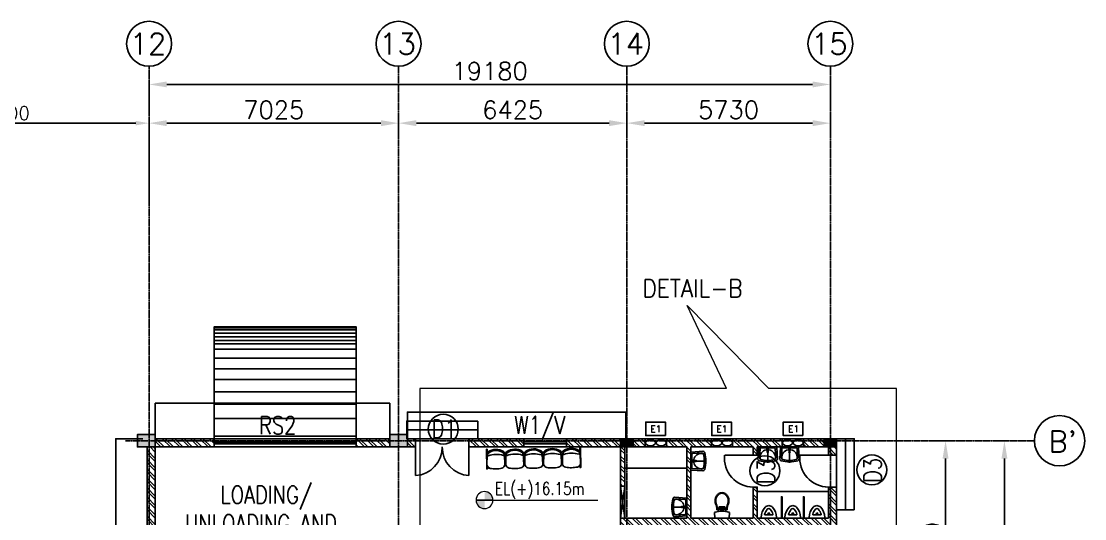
# Model space of a CAD drawing. Header units: millimetres. Extents: x -7644 to 230040, y 17031 to 222323.
# Drawn here: x 155664 to 185603, y 204263 to 218264 of the extents above; entities that cross this region are included whole.
import ezdxf
from ezdxf.enums import TextEntityAlignment as Align

# ---------------------------------------------------------------- set-up
doc = ezdxf.new("R2010")
doc.units = ezdxf.units.MM
doc.header["$LTSCALE"] = 4
doc.header["$MEASUREMENT"] = 0
doc.header["$PDMODE"] = 34
doc.linetypes.add('CENTER', pattern=[2, 1.25, -0.25, 0.25, -0.25])
doc.layers.get('0').update_dxf_attribs({"color": 8})
for name, color, linetype in [('3MM', 3, 'Continuous'), ('BRICK WALL', 1, 'Continuous'), ('DIM', 8, 'Continuous'), ('GD NAME', 6, 'CENTER'), ('GRID', 8, 'CENTER'), ('HATCH', 253, 'Continuous'), ('RAMP', 1, 'Continuous'), ('RCC WALL', 7, 'Continuous'), ('SHADE', 5, 'Continuous'), ('txt-1', 7, 'Continuous'), ('txt-2', 7, 'Continuous'), ('UTILITIES', 252, 'Continuous'), ('WALL', 7, 'Continuous')]:
    doc.layers.add(name, color=color, linetype=linetype)
doc.layers.add('C - E - Text 2.5', color=3, linetype='CENTER', lineweight=35)
doc.layers.add('Object', color=7, linetype='Continuous', lineweight=0)
doc.styles.add('Mano', font='romand.shx', dxfattribs={"height": 3})
doc.styles.add('ROMANS', font='ROMANS')
doc.linetypes.add('ZIGZAG', pattern='A,0.0001,-0.2,[131,ltypeshp.shx,S=0.2,R=0,X=-0.2,Y=0],-0.4,[131,ltypeshp.shx,S=0.2,R=180,X=0.2,Y=0],-0.2', length=0.8001)
doc.dimstyles.new('1-75N', dxfattribs={"dimscale": 75, "dimtxt": 5, "dimasz": 5, "dimexe": 1.25, "dimexo": 1.25, "dimgap": 1.25, "dimtad": 1, "dimdec": 0, "dimdsep": 46, "dimtxsty": 'ROMANS', "dimcen": 1, "dimclrd": 8, "dimclre": 8, "dimclrt": 5, "dimadec": 0, "dimazin": 0, "dimtfac": 1, "dimtdec": 0, "dimtmove": 0, "dimatfit": 3, "dimfxl": 1, "dimarcsym": 0})
pattern_1 = [(315, (-50152.88, 1170117.84), (132.58252, 132.58252), []), (315, (-50152.88, 1170029.46), (132.58252, 132.58252), [])]

# ---------------------------------------------------------------- blocks, each defined once
blk = doc.blocks.new('RAMP')
at = {"color": 0, "flags": 128}
for points in [[(-2, 3.08), (2, 3.08)], [(-2, 2.58), (2, 2.58)], [(-2, 2.18), (2, 2.18)], [(-2, 1.83), (2, 1.83)], [(-2, 1.48), (2, 1.48)], [(-2, 1.18), (2, 1.18)], [(-2, 0.88), (2, 0.88)], [(-2, 0.63), (2, 0.63)], [(-2, 0.48), (2, 0.48)], [(-2, 0.38), (2, 0.38)], [(-2, 0.28), (2, 0.28)], [(-2, 0.18), (2, 0.18)], [(-2, 0.08), (2, 0.08)], [(-2, 0.03), (2, 0.03)]]:
    blk.add_lwpolyline(points, dxfattribs=at)
at = {"layer": 'RAMP'}
blk.add_lwpolyline([(-2, 3.15), (2, 3.15), (2, 0), (-2, 0)], close=True, dxfattribs=at)
blk = doc.blocks.new('A$C51046EFC')
at = {"color": 4}
for p, q in [((-750, 0), (-750, -806)), ((750, 0), (750, -806))]:
    blk.add_line(p, q, dxfattribs=at)
for centre, start, end in [((-800, -8), 273.5691, 0.5652), ((800, -8), 179.4348, 266.4309)]:
    blk.add_arc(centre, 800, start, end)
blk = doc.blocks.new('A$C3A0F6C12')
for points in [[(115, 0), (-115, 0)], [(-115, 0), (-115, -600)], [(115, 0), (115, -600)], [(115, -600), (-115, -600)]]:
    blk.add_lwpolyline(points)
for centre, start, end in [((88, -150), 120.2772, 239.7228), ((-88, -150), 300.2772, 59.7228), ((88, -450), 120.2772, 239.7228), ((-88, -450), 300.2772, 59.7228)]:
    blk.add_arc(centre, 174, start, end)
blk = doc.blocks.new('A$C40CD7F3B')
at = {"color": 4}
blk.add_line((0, -800), (0, 0), dxfattribs=at)
blk.add_arc((89, 6), 811, 263.6853, 359.5872)
blk = doc.blocks.new('URINL-P')
at = {"layer": 'UTILITIES'}
for points in [[(0, -33), (221, -33, 0.423565), (239, -13, 0.17489), (115, 296, 0.214079), (0, 347, 0.214079), (-115, 296, 0.17489), (-239, -13, 0.423565), (-221, -33)], [(0, 60), (106, 60, 0.506526), (128, 90, 0.105326), (46, 234, 0.214079), (0, 255, 0.214079), (-46, 234, 0.105326), (-128, 90, 0.506526), (-106, 60)], [(0, 122, 1), (0, 71, 1)]]:
    blk.add_lwpolyline(points, format="xyb", close=True, dxfattribs=at)
blk = doc.blocks.new('CONTINUE CHAIR')
at = {"layer": 'UTILITIES'}
for p, q in [((85.958, 18.496), (85.958, 18.426)), ((85.969, 18.496), (85.958, 18.496)), ((85.967, 18.426), (85.958, 18.426)), ((86.501, 18.496), (86.465, 18.496)), ((86.499, 18.426), (86.468, 18.426)), ((87.033, 18.496), (86.997, 18.496)), ((87.031, 18.426), (87, 18.426)), ((87.529, 18.496), (87.565, 18.496)), ((87.531, 18.426), (87.563, 18.426)), ((88.061, 18.496), (88.097, 18.496)), ((88.063, 18.426), (88.095, 18.426)), ((88.593, 18.496), (88.604, 18.496)), ((88.595, 18.426), (88.604, 18.426)), ((88.604, 18.496), (88.604, 18.426))]:
    blk.add_line(p, q, dxfattribs=at)
for points in [[(85.977, 18.256, 0.204172), (86.052, 18.198, 0.046724), (86.217, 18.182, 0.046724), (86.382, 18.198, 0.288885), (86.472, 18.292), (86.472, 18.292), (86.468, 18.426), (86.499, 18.426), (86.495, 18.292), (86.495, 18.292, 0.288885), (86.584, 18.198, 0.046724), (86.749, 18.182, 0.046724), (86.914, 18.198, 0.288885), (87.004, 18.292), (87.004, 18.292), (87, 18.426), (87.031, 18.426), (87.027, 18.292), (87.027, 18.292, 0.288885), (87.116, 18.198, 0.046724), (87.281, 18.182, 0.046724), (87.446, 18.198, 0.288885), (87.536, 18.292), (87.536, 18.292), (87.531, 18.426), (87.563, 18.426), (87.559, 18.292), (87.559, 18.292, 0.288885), (87.648, 18.198, 0.046724), (87.813, 18.182, 0.046724), (87.978, 18.198, 0.288885), (88.067, 18.292), (88.067, 18.292), (88.063, 18.426), (88.095, 18.426), (88.091, 18.292), (88.091, 18.292, 0.288885), (88.18, 18.198, 0.046724), (88.345, 18.182, 0.046724), (88.51, 18.198, 0.204172), (88.586, 18.256), (88.586, 18.183), (88.604, 18.183), (88.604, 18.738), (88.586, 18.738), (88.586, 18.639, 0.201298), (88.559, 18.667), (88.559, 18.667, 0.141536), (88.345, 18.728, 0.141536), (88.131, 18.667), (88.131, 18.667, 0.27483), (88.101, 18.625, 0.056291), (88.108, 18.585, 0.221124), (88.099, 18.57), (88.097, 18.496), (88.061, 18.496), (88.059, 18.57, 0.221124), (88.05, 18.585, 0.056291), (88.057, 18.625, 0.27483), (88.027, 18.667), (88.027, 18.667, 0.141536), (87.813, 18.728, 0.141536), (87.599, 18.667), (87.599, 18.667, 0.27483), (87.569, 18.625, 0.056291), (87.576, 18.585, 0.221124), (87.567, 18.57), (87.565, 18.496), (87.529, 18.496), (87.527, 18.57, 0.221124), (87.518, 18.585, 0.056291), (87.525, 18.625, 0.27483), (87.495, 18.667), (87.495, 18.667, 0.141536), (87.281, 18.728, 0.141536), (87.068, 18.667), (87.068, 18.667, 0.27483), (87.037, 18.625, 0.056291), (87.044, 18.585, 0.221124), (87.035, 18.57), (87.033, 18.496), (86.997, 18.496), (86.995, 18.57, 0.221124), (86.986, 18.585, 0.056291), (86.993, 18.625, 0.27483), (86.963, 18.667), (86.963, 18.667, 0.141536), (86.749, 18.728, 0.141536), (86.536, 18.667), (86.536, 18.667, 0.27483), (86.505, 18.625, 0.056291), (86.513, 18.585, 0.221124), (86.504, 18.57), (86.501, 18.496), (86.466, 18.496), (86.463, 18.57, 0.221124), (86.454, 18.585, 0.056291), (86.462, 18.625, 0.27483), (86.431, 18.667), (86.431, 18.667, 0.141536), (86.217, 18.728, 0.141536), (86.004, 18.667), (86.004, 18.667, 0.201298), (85.977, 18.639), (85.977, 18.738), (85.958, 18.738), (85.958, 18.183), (85.977, 18.183)], [(86.217, 18.728, 0.141536), (86.004, 18.667), (86.004, 18.667, 0.27483), (85.973, 18.625, 0.056291), (85.981, 18.585, 0.221124), (85.972, 18.57), (85.963, 18.292), (85.963, 18.292, 0.288885), (86.052, 18.198, 0.046724), (86.217, 18.182, 0.046724), (86.382, 18.198, 0.288885), (86.472, 18.292), (86.472, 18.292), (86.463, 18.57, 0.221124), (86.454, 18.585, 0.056291), (86.462, 18.625, 0.27483), (86.431, 18.667), (86.431, 18.667, 0.141536)], [(86.749, 18.728, 0.141536), (86.536, 18.667), (86.536, 18.667, 0.27483), (86.505, 18.625, 0.056291), (86.513, 18.585, 0.221124), (86.504, 18.57), (86.495, 18.292), (86.495, 18.292, 0.288885), (86.584, 18.198, 0.046724), (86.749, 18.182, 0.046724), (86.914, 18.198, 0.288885), (87.004, 18.292), (87.004, 18.292), (86.995, 18.57, 0.221124), (86.986, 18.585, 0.056291), (86.993, 18.625, 0.27483), (86.963, 18.667), (86.963, 18.667, 0.141536)], [(87.281, 18.728, 0.141536), (87.068, 18.667), (87.068, 18.667, 0.27483), (87.037, 18.625, 0.056291), (87.044, 18.585, 0.221124), (87.035, 18.57), (87.027, 18.292), (87.027, 18.292, 0.288885), (87.116, 18.198, 0.046724), (87.281, 18.182, 0.046724), (87.446, 18.198, 0.288885), (87.536, 18.292), (87.536, 18.292), (87.527, 18.57, 0.221124), (87.518, 18.585, 0.056291), (87.525, 18.625, 0.27483), (87.495, 18.667), (87.495, 18.667, 0.141536)], [(87.813, 18.728, 0.141536), (87.599, 18.667), (87.599, 18.667, 0.27483), (87.569, 18.625, 0.056291), (87.576, 18.585, 0.221124), (87.567, 18.57), (87.559, 18.292), (87.559, 18.292, 0.288885), (87.648, 18.198, 0.046724), (87.813, 18.182, 0.046724), (87.978, 18.198, 0.288885), (88.067, 18.292), (88.067, 18.292), (88.059, 18.57, 0.221124), (88.05, 18.585, 0.056291), (88.057, 18.625, 0.27483), (88.027, 18.667), (88.027, 18.667, 0.141536)], [(88.345, 18.728, 0.141536), (88.131, 18.667), (88.131, 18.667, 0.27483), (88.101, 18.625, 0.056291), (88.108, 18.585, 0.221124), (88.099, 18.57), (88.091, 18.292), (88.091, 18.292, 0.288885), (88.18, 18.198, 0.046724), (88.345, 18.182, 0.046724), (88.51, 18.198, 0.288885), (88.599, 18.292), (88.599, 18.292), (88.591, 18.57, 0.221124), (88.582, 18.585, 0.056291), (88.589, 18.625, 0.27483), (88.559, 18.667), (88.559, 18.667, 0.141536)]]:
    blk.add_lwpolyline(points, format="xyb", close=True, dxfattribs=at)
for points in [[(86.454, 18.585, -0.038054), (86.443, 18.556), (86.45, 18.586, 0.229123), (86.434, 18.622, 0.36328), (86.001, 18.622, 0.229123), (85.985, 18.586), (85.992, 18.556, -0.055446), (85.981, 18.585)], [(86.45, 18.595, 0.229123), (86.434, 18.631, 0.36328), (86.001, 18.631, 0.229123), (85.985, 18.595), (85.985, 18.593)], [(86.443, 18.556, -0.305219), (86.433, 18.557, 0.080411), (86.217, 18.589, 0.080411), (86.002, 18.557, -0.305219), (85.992, 18.556)], [(86.986, 18.585, -0.038054), (86.975, 18.556), (86.982, 18.586, 0.229123), (86.966, 18.622, 0.36328), (86.533, 18.622, 0.229123), (86.517, 18.586), (86.524, 18.556, -0.055446), (86.513, 18.585)], [(86.982, 18.595, 0.229123), (86.966, 18.631, 0.36328), (86.533, 18.631, 0.229123), (86.517, 18.595), (86.517, 18.593)], [(86.975, 18.556, -0.305219), (86.965, 18.557, 0.080411), (86.749, 18.589, 0.080411), (86.534, 18.557, -0.305219), (86.524, 18.556)], [(87.518, 18.585, -0.038054), (87.507, 18.556), (87.514, 18.586, 0.229123), (87.498, 18.622, 0.36328), (87.065, 18.622, 0.229123), (87.049, 18.586), (87.056, 18.556, -0.055446), (87.044, 18.585)], [(87.514, 18.595, 0.229123), (87.498, 18.631, 0.36328), (87.065, 18.631, 0.229123), (87.049, 18.595), (87.049, 18.593)], [(87.507, 18.556, -0.305219), (87.497, 18.557, 0.080411), (87.281, 18.589, 0.080411), (87.066, 18.557, -0.305219), (87.056, 18.556)], [(88.05, 18.585, -0.038054), (88.039, 18.556), (88.046, 18.586, 0.229123), (88.03, 18.622, 0.36328), (87.596, 18.622, 0.229123), (87.581, 18.586), (87.588, 18.556, -0.055446), (87.576, 18.585)], [(88.046, 18.595, 0.229123), (88.03, 18.631, 0.36328), (87.596, 18.631, 0.229123), (87.581, 18.595), (87.581, 18.593)], [(88.039, 18.556, -0.305219), (88.028, 18.557, 0.080411), (87.813, 18.589, 0.080411), (87.598, 18.557, -0.305219), (87.588, 18.556)], [(88.582, 18.585, -0.038054), (88.571, 18.556), (88.577, 18.586, 0.229123), (88.562, 18.622, 0.36328), (88.128, 18.622, 0.229123), (88.113, 18.586), (88.119, 18.556, -0.055446), (88.108, 18.585)], [(88.577, 18.595, 0.229123), (88.562, 18.631, 0.36328), (88.128, 18.631, 0.229123), (88.113, 18.595), (88.113, 18.593)], [(88.571, 18.556, -0.305219), (88.56, 18.557, 0.080411), (88.345, 18.589, 0.080411), (88.13, 18.557, -0.305219), (88.119, 18.556)]]:
    blk.add_lwpolyline(points, format="xyb", dxfattribs=at)
blk = doc.blocks.new('COMOD-P')
at = {"layer": 'UTILITIES'}
for p, q in [((-132, 113), (-107, 54)), ((132, 113), (107, 54))]:
    blk.add_line(p, q, dxfattribs=at)
for points in [[(214, 373, -0.015858), (213, 353, 0.015858), (214, 373, 0.082252), (197, 475, 0.090218), (151, 557, 0.104373), (80, 614, 0.117193), (0, 633, 0.117193), (-80, 614, 0.104373), (-151, 557, 0.090218), (-197, 475, 0.082252), (-214, 373, 0.015858), (-213, 353, 0.088744), (-199, 294, -0.10475), (-160, 113), (160, 113, -0.10475), (199, 294, 0.088744), (213, 353)], [(192, 378, -0.015858), (192, 360, 0.015858), (192, 378, 0.082252), (177, 469, 0.090218), (136, 543, 0.104373), (72, 595, 0.117193), (0, 612, 0.117193), (-72, 595, 0.104373), (-136, 543, 0.090218), (-177, 469, 0.082252), (-192, 378, 0.015858), (-192, 360, 0.088744), (-179, 306, -0.09179), (-145, 164), (-108, 144), (108, 144), (145, 164, -0.09179), (179, 306, 0.088744), (192, 360)]]:
    blk.add_lwpolyline(points, format="xyb", dxfattribs=at)
blk.add_lwpolyline([(210, 32, -0.372556), (234, -6), (220, -117, -0.375547), (185, -147), (-185, -147, -0.375547), (-220, -117), (-234, -6, -0.372556), (-210, 32, -0.069634), (0, 61, -0.069634)], format="xyb", close=True, dxfattribs=at)
for points in [[(-108, 144), (-81, 200), (0, 200), (81, 200), (108, 144)], [(41, 144), (41, 129), (0, 129), (-41, 129), (-41, 144)]]:
    blk.add_lwpolyline(points, dxfattribs=at)
blk = doc.blocks.new('BASIN2-P')
at = {"layer": 'UTILITIES'}
blk.add_line((0, -58), (0, 417), dxfattribs=at)
for points in [[(275, -52), (299, 298, 0.353121), (258, 357, 0.146335), (-258, 357, 0.353121), (-299, 298), (-275, -52, 0.391657), (-261, -65), (261, -65, 0.391657)], [(232, -12), (249, 263, 0.364929), (206, 322, 0.12229), (-206, 322, 0.364929), (-249, 263), (-232, -12, 0.393215), (-204, -39), (204, -39, 0.393215)], [(-20, 5), (-16, 2, 0.065543), (-18, -2), (-23, -1, 0.065543), (-24, -7), (-19, -7, 0.065543), (-18, -12), (-23, -13, 0.065543), (-20, -19), (-16, -17, 0.065543), (-13, -20), (-17, -24, 0.065543), (-12, -28), (-9, -23, 0.065543), (-5, -25), (-6, -30, 0.065543), (0, -31), (0, -26, 0.065543), (5, -25), (6, -30, 0.065543), (12, -28), (9, -23, 0.065543), (13, -20), (17, -24, 0.065543), (20, -19), (16, -17, 0.065543), (18, -12), (23, -13, 0.065543), (24, -7), (19, -7, 0.065543), (18, -2), (23, -1, 0.065543), (20, 5), (16, 2, 0.065543), (13, 6), (17, 10, 0.065543), (12, 13), (9, 9, 0.065543), (5, 11), (6, 16, 0.065543), (0, 16), (0, 12, 0.065543), (-5, 11), (-6, 16, 0.065543), (-12, 13), (-9, 9, 0.065543), (-13, 6), (-17, 10, 0.065543)]]:
    blk.add_lwpolyline(points, format="xyb", close=True, dxfattribs=at)
for points in [[(-14, 23, -0.019276), (-44, 24, -0.388647), (-235, 288, -0.072008), (-233, 295, -0.182368), (-209, 322)], [(-17, 1, 0.06068), (-14, 24), (-14, 73, -1), (14, 73), (14, 24, 0.06068), (17, 1)], [(14, 23, 0.019276), (44, 24, 0.388636), (235, 288, 0.072008), (233, 295, 0.182368), (209, 322)]]:
    blk.add_lwpolyline(points, format="xyb", dxfattribs=at)
for centre, radius in [((0, 87), 18.9), ((0, 87), 14.2), ((0, -7), 14.2)]:
    blk.add_circle(centre, radius, dxfattribs=at)
blk = doc.blocks.new('C3-COLUMN 450X600 CONTINUOUS')
at = {"layer": 'HATCH'}
h = blk.add_hatch(color=256, dxfattribs=at)
h.dxf.hatch_style = 1
h.paths.add_polyline_path([(-175, -250), (175, -250), (175, 250), (-175, 250)])
at = {"layer": 'RCC WALL'}
blk.add_lwpolyline([(-175, -250), (175, -250), (175, 250), (-175, 250)], close=True, dxfattribs=at)
blk = doc.blocks.new('*D136')
at = {"layer": 'DEFPOINTS', "color": 0, "transparency": 16777216}
for p in [(166287, 215396), (159262, 214972), (166287, 214972, 0)]:
    blk.add_point(p, dxfattribs=at)
at = {"layer": 'DIM', "color": 8, "lineweight": -2, "transparency": 16777216}
for p, q in [((159262, 215097), (159262, 215521)), ((159762, 215396), (165787, 215396)), ((166287, 215097), (166287, 215521))]:
    blk.add_line(p, q, dxfattribs=at)
at = {"layer": 'DIM', "color": 8, "transparency": 16777216}
for points in [[(159762, 215480), (159762, 215313), (159262, 215396)], [(165787, 215480), (165787, 215313), (166287, 215396)]]:
    blk.add_solid(points, dxfattribs=at)
at = {"layer": 'DIM', "color": 5, "transparency": 16777216, "insert": (162774, 215771), "char_height": 500, "attachment_point": 5, "style": 'ROMANS'}
blk.add_mtext('7025', dxfattribs=at)
blk = doc.blocks.new('*D137')
at = {"layer": 'DEFPOINTS', "color": 0, "transparency": 16777216}
for p in [(166287, 215396), (166287, 214972, 0), (172712, 214972)]:
    blk.add_point(p, dxfattribs=at)
at = {"layer": 'DIM', "color": 8, "lineweight": -2, "transparency": 16777216}
for p, q in [((166287, 215097), (166287, 215521)), ((172212, 215396), (166787, 215396)), ((172712, 215097), (172712, 215521))]:
    blk.add_line(p, q, dxfattribs=at)
at = {"layer": 'DIM', "color": 8, "transparency": 16777216}
for points in [[(166787, 215480), (166787, 215313), (166287, 215396)], [(172212, 215480), (172212, 215313), (172712, 215396)]]:
    blk.add_solid(points, dxfattribs=at)
at = {"layer": 'DIM', "color": 5, "transparency": 16777216, "insert": (169499, 215771), "char_height": 500, "attachment_point": 5, "style": 'ROMANS'}
blk.add_mtext('6425', dxfattribs=at)
blk = doc.blocks.new('*D138')
at = {"layer": 'DEFPOINTS', "color": 0, "transparency": 16777216}
for p in [(178442, 216486), (159262, 215581), (178442, 215635)]:
    blk.add_point(p, dxfattribs=at)
at = {"layer": 'DIM', "color": 8, "lineweight": -2, "transparency": 16777216}
for p, q in [((159262, 215706), (159262, 216611)), ((159762, 216486), (177942, 216486)), ((178442, 215760), (178442, 216611))]:
    blk.add_line(p, q, dxfattribs=at)
at = {"layer": 'DIM', "color": 8, "transparency": 16777216}
for points in [[(159762, 216569), (159762, 216403), (159262, 216486)], [(177942, 216569), (177942, 216403), (178442, 216486)]]:
    blk.add_solid(points, dxfattribs=at)
at = {"layer": 'DIM', "color": 5, "transparency": 16777216, "insert": (168852, 216861), "char_height": 500, "attachment_point": 5, "style": 'ROMANS'}
blk.add_mtext('19180', dxfattribs=at)
blk = doc.blocks.new('*D145')
at = {"layer": 'DEFPOINTS', "color": 0, "transparency": 16777216}
for p in [(181092, 206458, 0), (181685, 206458), (181092, 200168, 0)]:
    blk.add_point(p, dxfattribs=at)
at = {"layer": 'DIM', "color": 8, "lineweight": -2, "transparency": 16777216}
for p, q in [((181217, 206458), (181810, 206458)), ((181685, 200668), (181685, 205958)), ((181217, 200168), (181810, 200168))]:
    blk.add_line(p, q, dxfattribs=at)
at = {"layer": 'DIM', "color": 8, "transparency": 16777216}
for points in [[(181602, 205958), (181769, 205958), (181685, 206458)], [(181602, 200668), (181769, 200668), (181685, 200168)]]:
    blk.add_solid(points, dxfattribs=at)
at = {"layer": 'DIM', "color": 5, "transparency": 16777216, "insert": (181310, 203313), "char_height": 500, "attachment_point": 5, "rotation": 90, "style": 'ROMANS'}
blk.add_mtext('6290', dxfattribs=at)
blk = doc.blocks.new('*D146')
at = {"layer": 'DEFPOINTS', "color": 0, "transparency": 16777216}
for p in [(182908, 206458, 0), (183342, 206458), (182908, 154478, 0)]:
    blk.add_point(p, dxfattribs=at)
at = {"layer": 'DIM', "color": 8, "lineweight": -2, "transparency": 16777216}
for p, q in [((183033, 206458), (183467, 206458)), ((183342, 154978), (183342, 205958)), ((183033, 154478), (183467, 154478))]:
    blk.add_line(p, q, dxfattribs=at)
at = {"layer": 'DIM', "color": 8, "transparency": 16777216}
for points in [[(183259, 205958), (183425, 205958), (183342, 206458)], [(183259, 154978), (183425, 154978), (183342, 154478)]]:
    blk.add_solid(points, dxfattribs=at)
at = {"layer": 'DIM', "color": 5, "transparency": 16777216, "insert": (182967, 180468), "char_height": 500, "attachment_point": 5, "rotation": 90, "style": 'ROMANS'}
blk.add_mtext('51980', dxfattribs=at)
blk = doc.blocks.new('*D149')
at = {"layer": 'DEFPOINTS', "color": 0, "transparency": 16777216}
for p in [(178442, 215396), (172712, 214972), (178442, 214972)]:
    blk.add_point(p, dxfattribs=at)
at = {"layer": 'DIM', "color": 8, "lineweight": -2, "transparency": 16777216}
for p, q in [((172712, 215097), (172712, 215521)), ((173212, 215396), (177942, 215396)), ((178442, 215097), (178442, 215521))]:
    blk.add_line(p, q, dxfattribs=at)
at = {"layer": 'DIM', "color": 8, "transparency": 16777216}
for points in [[(173212, 215480), (173212, 215313), (172712, 215396)], [(177942, 215480), (177942, 215313), (178442, 215396)]]:
    blk.add_solid(points, dxfattribs=at)
at = {"layer": 'DIM', "color": 5, "transparency": 16777216, "insert": (175577, 215771), "char_height": 500, "attachment_point": 5, "style": 'ROMANS'}
blk.add_mtext('5730', dxfattribs=at)
blk = doc.blocks.new('COLUMN 230x350')
at = {"layer": 'HATCH'}
h = blk.add_hatch(color=256, dxfattribs=at)
h.dxf.hatch_style = 1
h.paths.add_polyline_path([(-115, -175), (115, -175), (115, 175), (-115, 175)])
at = {"layer": 'RCC WALL'}
blk.add_lwpolyline([(115, -175), (-115, -175), (-115, 175), (115, 175)], close=True, dxfattribs=at)
blk = doc.blocks.new('A$C472B03D5')
at = {"layer": 'DIM'}
h = blk.add_hatch(color=1, dxfattribs=at)
h.dxf.hatch_style = 1
h.paths.add_polyline_path([(0, 0), (-238, 0), (-238, -238, 0.414214)])
h.paths.add_polyline_path([(-238, 0), (-238, 238, 0.414214), (-476, 0)])
at = {"layer": 'DIM', "color": 1}
blk.add_line((0, 0), (-476, 0), dxfattribs=at)
at = {"layer": 'Object'}
blk.add_lwpolyline([(0, 0), (2950, 0)], dxfattribs=at)
blk.add_circle((-238, 0), 238, dxfattribs=at)
blk = doc.blocks.new('*D196')
at = {"layer": 'DEFPOINTS', "color": 0, "transparency": 16777216}
for p in [(159262, 215396), (151262, 214972), (159262, 213115)]:
    blk.add_point(p, dxfattribs=at)
at = {"layer": 'SHADE', "color": 8, "lineweight": -2, "transparency": 16777216}
for p, q in [((151262, 215065), (151262, 215490)), ((151637, 215396), (158887, 215396)), ((159262, 213209), (159262, 215490))]:
    blk.add_line(p, q, dxfattribs=at)
at = {"layer": 'SHADE', "color": 8, "transparency": 16777216}
for points in [[(151637, 215459), (151637, 215334), (151262, 215396)], [(158887, 215459), (158887, 215334), (159262, 215396)]]:
    blk.add_solid(points, dxfattribs=at)
at = {"layer": 'SHADE', "color": 5, "transparency": 16777216, "insert": (155262, 215677), "char_height": 375, "attachment_point": 5, "style": 'ROMANS'}
blk.add_mtext('8000', dxfattribs=at)

msp = doc.modelspace()

# ---------------------------------------------------------------- hatches: boundary and pattern name
at = {"layer": 'HATCH'}
h = msp.add_hatch(dxfattribs=at)
h.set_pattern_fill('ANSI32', color=256, scale=500, angle=-90, style=0)
h.paths.add_polyline_path([(159206.6, 206283), (159206.6, 203973), (159436.6, 203973), (159436.6, 206283)])
h.paths.add_polyline_path([(159206.6, 202473), (159206.6, 200343), (159436.6, 200343), (159436.6, 202473)])
h = msp.add_hatch(dxfattribs=at)
h.set_pattern_fill('ANSI32', color=256, scale=500, angle=-90, style=0)
h.set_pattern_definition([(315, (98191.66, 678251.25), (132.58252, 132.58252), []), (315, (98191.66, 678162.86), (132.58252, 132.58252), [])])
edge = h.paths.add_edge_path()
edge.add_line((159436.6, 206512.7), (159436.6, 206283))
edge.add_line((159436.6, 206283), (161094.1, 206283))
edge.add_line((161094.1, 206283), (161094.1, 206513))
edge.add_line((161094.1, 206513), (159436.6, 206513))
h = msp.add_hatch(dxfattribs=at)
h.set_pattern_fill('ANSI32', color=256, scale=500, angle=-90, style=0)
h.set_pattern_definition([(315, (-50652.88, 1170117.84), (132.58252, 132.58252), []), (315, (-50652.88, 1170029.46), (132.58252, 132.58252), [])])
h.paths.add_polyline_path([(165094.1, 206513), (165094.1, 206283), (166036.6, 206283), (166036.6, 206512.7)])
h.paths.add_polyline_path([(166536.6, 206513), (166536.6, 206283), (166766.6, 206283), (166766.6, 206513)])
h = msp.add_hatch(dxfattribs=at)
h.set_pattern_fill('ANSI32', color=256, scale=500, angle=-90, style=0)
h.set_pattern_definition(pattern_1)
h.paths.add_polyline_path([(168266.6, 206513), (168266.6, 206283), (169814.1, 206283), (169814.1, 206513)])
h = msp.add_hatch(dxfattribs=at)
h.set_pattern_fill('ANSI32', color=256, scale=500, angle=-90, style=0)
h.set_pattern_definition(pattern_1)
h.paths.add_polyline_path([(172536.6, 206513), (172536.6, 206283), (171014.1, 206283), (171014.1, 206513)])
h = msp.add_hatch(dxfattribs=at)
h.set_pattern_fill('ANSI32', color=256, scale=500, angle=-90, style=0)
h.set_pattern_definition(pattern_1)
h.paths.add_polyline_path([(172766.6, 202513), (172766.6, 202683), (172536.6, 202683), (172536.6, 201412.9), (172651.6, 201412.9), (172651.6, 202283), (174401.6, 202283), (174401.6, 200283), (173826.6, 200283), (173826.6, 200053), (175091.6, 200053), (175091.6, 200283), (174516.6, 200283), (174516.6, 202283), (176266.6, 202283), (176266.6, 201413), (176381.6, 201413), (176381.6, 202283), (178386.6, 202283), (178386.6, 201413), (178616.6, 201413), (178616.6, 202053), (178616.6, 202513)])
h.paths.add_polyline_path([(176381.6, 200283), (176381.6, 200513), (176266.6, 200513), (176266.6, 200283), (175691.6, 200283), (175691.6, 200053), (177084.1, 200053), (177084.1, 200283)], flags=17)
h.paths.add_polyline_path([(177684.1, 200283), (177684.1, 200053), (178616.6, 200053), (178616.6, 200513), (178386.6, 200513), (178386.6, 200283)], flags=17)
h.paths.add_polyline_path([(175691.6, 206513), (175691.6, 206283), (176266.6, 206283), (176266.6, 206053), (176381.6, 206053), (176381.6, 206283), (177084.1, 206283), (177084.1, 206513)], flags=17)
h.paths.add_polyline_path([(177684.1, 206513), (177684.1, 206283), (178386.6, 206283), (178386.6, 206053), (178616.6, 206053), (178616.6, 206513)], flags=17)
h.paths.add_polyline_path([(178386.6, 205153), (178386.6, 204283), (176381.6, 204283), (176381.6, 205153), (176266.6, 205153), (176266.6, 204283), (174516.6, 204283), (174516.6, 206283), (175091.6, 206283), (175091.6, 206513), (173826.6, 206513), (173826.6, 206283), (174401.6, 206283), (174401.6, 204283), (172536.6, 204283), (172536.6, 203883), (172766.6, 203883), (172766.6, 204053), (178616.6, 204053), (178616.6, 205153)])
h.paths.add_polyline_path([(172886.6, 206513), (172886.6, 206283), (173226.6, 206283), (173226.6, 206513)], flags=17)
h = msp.add_hatch(dxfattribs=at)
h.set_pattern_fill('ANSI32', color=256, scale=500, angle=-90, style=0)
h.set_pattern_definition(pattern_1)
h.paths.add_polyline_path([(172536.6, 206283), (172536.6, 205183), (172651.6, 205183), (172651.6, 206283)])

# ---------------------------------------------------------------- linework, layer by layer
at = {"color": 4}
for points in [[(166036.6, 206633), (166036.6, 207512.7), (159436.6, 207512.7), (159436.6, 206512.7)], [(166536.6, 206633), (166536.6, 207263.3), (172683.4, 207263.3), (172683.4, 206513.3)]]:
    msp.add_lwpolyline(points, dxfattribs=at)
at = {"color": 7, "elevation": 0}
for points in [[(173799.2, 206604), (173243.4, 206604), (173243.4, 206982.6), (173799.2, 206982.6)], [(175657.5, 206604), (175101.6, 206604), (175101.6, 206982.6), (175657.5, 206982.6)], [(177671.5, 206604), (177115.6, 206604), (177115.6, 206982.6), (177671.5, 206982.6)]]:
    msp.add_lwpolyline(points, close=True, dxfattribs=at)
at = {"color": 4, "elevation": 0}
msp.add_lwpolyline([(159086.6, 154363.3), (158326.6, 154363.3), (158326.6, 206513), (159086.6, 206513)], dxfattribs=at)
at = {"linetype": 'ZIGZAG', "ltscale": 0.1}
msp.add_lwpolyline([(161094.1, 206398), (165094.1, 206398)], dxfattribs=at)
msp.add_lwpolyline([(172651.6, 204283), (172536.6, 204283), (172536.6, 205183), (172651.6, 205183)], close=True)
for points in [[(172536.6, 205183), (172651.6, 204283)], [(172536.6, 204283), (172651.6, 205183)]]:
    msp.add_lwpolyline(points)
at = {"layer": '3MM', "color": 5}
for p, q in [((171014.1, 206423), (169814.1, 206423)), ((171014.1, 206373), (169814.1, 206373))]:
    msp.add_line(p, q, dxfattribs=at)
at = {"layer": '3MM', "color": 5, "elevation": 0}
msp.add_lwpolyline([(171014.1, 206283), (169814.1, 206283), (169814.1, 206513), (171014.1, 206513)], close=True, dxfattribs=at)
at = {"layer": 'BRICK WALL'}
for points in [[(159206.6, 206283), (159206.6, 203973), (159436.6, 203973), (159436.6, 206283), (159206.6, 206283)], [(159436.6, 206512.7), (159436.6, 206283), (161094.1, 206283), (161094.1, 206513), (159436.6, 206513)], [(166036.6, 206512.7), (165094.1, 206513), (165094.1, 206283), (166036.6, 206283), (166036.6, 206512.7)], [(166766.6, 206283), (166536.6, 206283), (166536.6, 206513), (166766.6, 206513)], [(166766.6, 206513), (166766.6, 206283)], [(168266.6, 206513), (169814.1, 206513), (169814.1, 206283), (168266.6, 206283), (168266.6, 206513)], [(172536.6, 206513), (171014.1, 206513), (171014.1, 206283), (172536.6, 206283), (172536.6, 206513)], [(172536.6, 201412.9), (172536.6, 204283), (174401.6, 204283), (174401.6, 206283), (172886.6, 206283), (172886.6, 206513), (178616.6, 206513), (178616.6, 206053), (178386.6, 206053), (178386.6, 206283), (176381.6, 206283), (176381.6, 206053), (176266.6, 206053), (176266.6, 206283), (174516.6, 206283), (174516.6, 204283), (176266.6, 204283), (176266.6, 205153), (176381.6, 205153), (176381.6, 204283), (178386.6, 204283), (178386.6, 205153), (178616.6, 205153), (178616.6, 204053)], [(174401.6, 204283), (174401.6, 204283)]]:
    msp.add_lwpolyline(points, dxfattribs=at)
msp.add_lwpolyline([(172651.6, 205183), (172536.6, 205183), (172536.6, 206283), (172651.6, 206283)], close=True, dxfattribs=at)
at = {"layer": 'GRID'}
for points in [[(159261.5, 149518.4), (159261.6, 217000.4)], [(166286.6, 166375.1), (166286.6, 217000.4)], [(172711.5, 153968.3), (172711.6, 217000.4)], [(178441.6, 153968.3), (178441.6, 217000.4)], [(158602.6, 206458), (184187.2, 206458)]]:
    msp.add_lwpolyline(points, dxfattribs=at)
at = {"layer": 'HATCH', "color": 252}
for points in [[(168516.6, 207013), (168516.6, 206763), (166516.6, 206763), (166516.6, 207013)], [(168516.6, 206513), (168516.6, 206763), (166516.6, 206763), (166516.6, 206513)], [(178616.6, 204513), (178866.6, 204513), (178866.6, 206513), (178616.6, 206513)], [(179116.6, 204513), (178866.6, 204513), (178866.6, 206513), (179116.6, 206513)]]:
    msp.add_lwpolyline(points, close=True, dxfattribs=at)
at = {"layer": 'Object', "color": 30, "true_color": 0xf8991e, "elevation": 0}
for points in [[(175517.6, 207926.3), (174407.7, 210259.6), (176710.9, 207926.3)], [(175517.6, 207926.3), (166886, 207926.3), (166886, 198910.6), (180301.5, 198910.6), (180301.5, 207926.3), (176710.9, 207926.3)]]:
    msp.add_lwpolyline(points, dxfattribs=at)
at = {"layer": 'RAMP', "color": 5}
for p, q in [((165094.1, 206423, 0), (161094.1, 206423, 0)), ((165094.1, 206373, 0), (161094.1, 206373, 0))]:
    msp.add_line(p, q, dxfattribs=at)
msp.add_lwpolyline([(165094.1, 206513), (161094.1, 206513), (161094.1, 206283), (165094.1, 206283)], close=True, dxfattribs=at)
at = {"layer": 'txt-1'}
for centre, radius in [((159261.6, 217632), 631.6), ((166286.6, 217632), 631.6), ((172711.6, 217632), 631.6), ((178441.6, 217632), 631.6), ((184895.2, 206458), 708)]:
    msp.add_circle(centre, radius, dxfattribs=at)
at = {"layer": 'txt-2'}
for centre in [(167545.3, 206783.8), (176598.1, 205612.4, 0), (179610.3, 205637.3, 0)]:
    msp.add_circle(centre, 421.9, dxfattribs=at)
at = {"layer": 'UTILITIES', "flags": 128}
for points in [[(176381.6, 205033), (178386.6, 205033)], [(177084.1, 204283), (177064.1, 204283), (177064.1, 204883), (177084.1, 204883), (177084.1, 204283)], [(177704.1, 204283), (177684.1, 204283), (177684.1, 204883), (177704.1, 204883), (177704.1, 204283)]]:
    msp.add_lwpolyline(points, dxfattribs=at)
at = {"layer": 'WALL'}
msp.add_lwpolyline([(172651.6, 205683), (174401.6, 205683)], dxfattribs=at)

# ---------------------------------------------------------------- block references
msp.add_blockref('A$C51046EFC', (167516.6, 206283))
at = {"rotation": 269.9999999999999}
for p in [(176266.6, 206053), (178386.6, 206053)]:
    msp.add_blockref('A$C40CD7F3B', p, dxfattribs=at)
at = {"layer": 'DIM', "xscale": -1, "rotation": 90}
for p in [(159186.6, 206458), (166286.6, 206458)]:
    msp.add_blockref('C3-COLUMN 450X600 CONTINUOUS', p, dxfattribs=at)
at = {"layer": 'DIM', "color": 5, "xscale": -1, "rotation": 90}
for p in [(173226.6, 206398, 0), (175091.6, 206398, 0), (177084.1, 206398, 0)]:
    msp.add_blockref('A$C3A0F6C12', p, dxfattribs=at)
at = {"layer": 'GD NAME', "xscale": -1}
for name, p, rotation in [('COLUMN 230x350', (172711.6, 206398), 90), ('COLUMN 230x350', (178441.6, 206398), 270), ('A$C472B03D5', (168943.9, 204788.3), 180)]:
    msp.add_blockref(name, p, dxfattribs=dict(at, rotation=rotation))
at = {"layer": 'RAMP', "color": 252, "xscale": 1000, "yscale": 1000, "zscale": 1000, "rotation": 180}
msp.add_blockref('RAMP', (163094.1, 209663), dxfattribs=at)
at = {"layer": 'UTILITIES'}
for name, p, xscale, yscale, zscale, rotation in [('BASIN2-P', (176678.1, 206223.1), 0.9179684403446782, 0.9179684403446782, 0.9179684403446782, 180.0097591230764), ('BASIN2-P', (177292.5, 206223.1), 0.9179684403446782, 0.9179684403446782, 0.9179684403446782, 180.0097591230764), ('CONTINUE CHAIR', (257648.2, 188869.3, 0), -1000, 1000, 1000, 0.8969946295545127), ('BASIN2-P', (174576.4, 205886.2), 0.9179684403446782, 0.9179684403446782, 0.9179684403446782, 270.0097591230763), ('BASIN2-P', (174341.7, 204592.6), -0.9179684403446782, 0.9179684403446782, 0.9179684403446782, 89.99024087692364)]:
    msp.add_blockref(name, p, dxfattribs=dict(at, xscale=xscale, yscale=yscale, zscale=zscale, rotation=rotation))
at = {"layer": 'UTILITIES', "yscale": 0.9179684403446782, "zscale": 0.9179684403446782}
for name, p, xscale in [('COMOD-P', (175391.6, 204417.6), -0.9179684403446782), ('URINL-P', (176709.6, 204312.9), 0.9179684403446782), ('URINL-P', (177384.1, 204312.9), 0.9179684403446782), ('URINL-P', (178064.2, 204312.9), 0.9179684403446782)]:
    msp.add_blockref(name, p, dxfattribs=dict(at, xscale=xscale))

# ---------------------------------------------------------------- texts
at = {"layer": 'C - E - Text 2.5', "style": 'Mano', "width": 0.8}
msp.add_text('EL(+)16.15m', height=350, dxfattribs=at).set_placement((168998.9, 204940))
at = {"layer": 'txt-1', "color": 6, "style": 'ROMANS'}
for s, p in [('12', (159232.6, 217630.6)), ('13', (166257.6, 217630.6)), ('14', (172682.6, 217630.6)), ('15', (178412.6, 217630.6)), ("B'", (184979, 206435.1))]:
    msp.add_text(s, height=600, dxfattribs=at).set_placement(p, align=Align.MIDDLE_CENTER)
at = {"layer": 'txt-1', "color": 30, "true_color": 0xf8991e, "style": 'ROMANS', "width": 0.9}
msp.add_text('DETAIL-B', height=500, dxfattribs=at).set_placement((173152.7, 210496.7, 0))
at = {"layer": 'txt-2', "style": 'ROMANS', "width": 0.8}
for s, rotation, p in [('W1/V  ', 360, (169539.7, 206652.8)), ('D3', 90, (176877, 205234, 0)), ('D3', 90, (179881.3, 205271, 0)), ('LOADING/', 0, (161268.6, 204688.7)), ('UNLOADING AND', 0, (160271.1, 203879.4))]:
    msp.add_text(s, height=500, rotation=rotation, dxfattribs=at).set_placement(p)
for s, p in [('RS2', (162362.3, 206641.8, 0)), ('D1', (167216.4, 206544.1))]:
    msp.add_text(s, height=500, dxfattribs=at).set_placement(p)
at = {"layer": 'txt-2', "style": 'ROMANS'}
for p in [(173376.2, 206696.7, 0), (175234.5, 206696.7, 0), (177248.4, 206696.7, 0)]:
    msp.add_text('E1', height=187.5, dxfattribs=at).set_placement(p)

# ---------------------------------------------------------------- dimensions: what is measured, and where the dimension line sits
at = {"layer": 'DIM', "color": 5}
for base, p1, p2, picture, middle in [((178441.6, 216486, 0), (159261.6, 215580.9, 0), (178441.6, 215634.7, 0), '*D138', (168851.6, 216861, 0)), ((166286.6, 215396.2, 0), (172711.6, 214971.7, 0), (166286.6, 214971.7), '*D137', (169499.1, 215771.2, 0))]:
    dim = msp.add_linear_dim(base=base, p1=p1, p2=p2, dimstyle='1-75N', override={"dimscale": 100}, dxfattribs=at)
    dim.commit()
    dim.dimension.update_dxf_attribs({"geometry": picture, "text_midpoint": middle})
for base, p1, p2, angle, picture, middle in [((166286.6, 215396.2, 0), (159261.6, 214971.7, 0), (166286.6, 214971.7), 180, '*D136', (162774.1, 215771.2, 0)), ((178441.6, 215396.2, 0), (172711.6, 214971.7, 0), (178441.6, 214971.7, 0), 180, '*D149', (175576.6, 215771.2, 0)), ((181685.2, 206458, 0), (181092.5, 200168), (181092.5, 206458), 90, '*D145', (181310.2, 203313, 0)), ((183342.1, 206458, 0), (182908.1, 154478), (182908.1, 206458), 90, '*D146', (182967.1, 180468, 0))]:
    dim = msp.add_linear_dim(base=base, p1=p1, p2=p2, angle=angle, dimstyle='1-75N', override={"dimscale": 100}, dxfattribs=at)
    dim.commit()
    dim.dimension.update_dxf_attribs({"geometry": picture, "text_midpoint": middle})
at = {"layer": 'SHADE'}
dim = msp.add_linear_dim(base=(159261.6, 215396.2), p1=(151261.6, 214971.7), p2=(159261.6, 213115.4), dimstyle='1-75N', dxfattribs=at)
dim.commit()
dim.dimension.update_dxf_attribs({"geometry": '*D196', "text_midpoint": (155261.6, 215677.4)})

doc.saveas('drawing.dxf')
